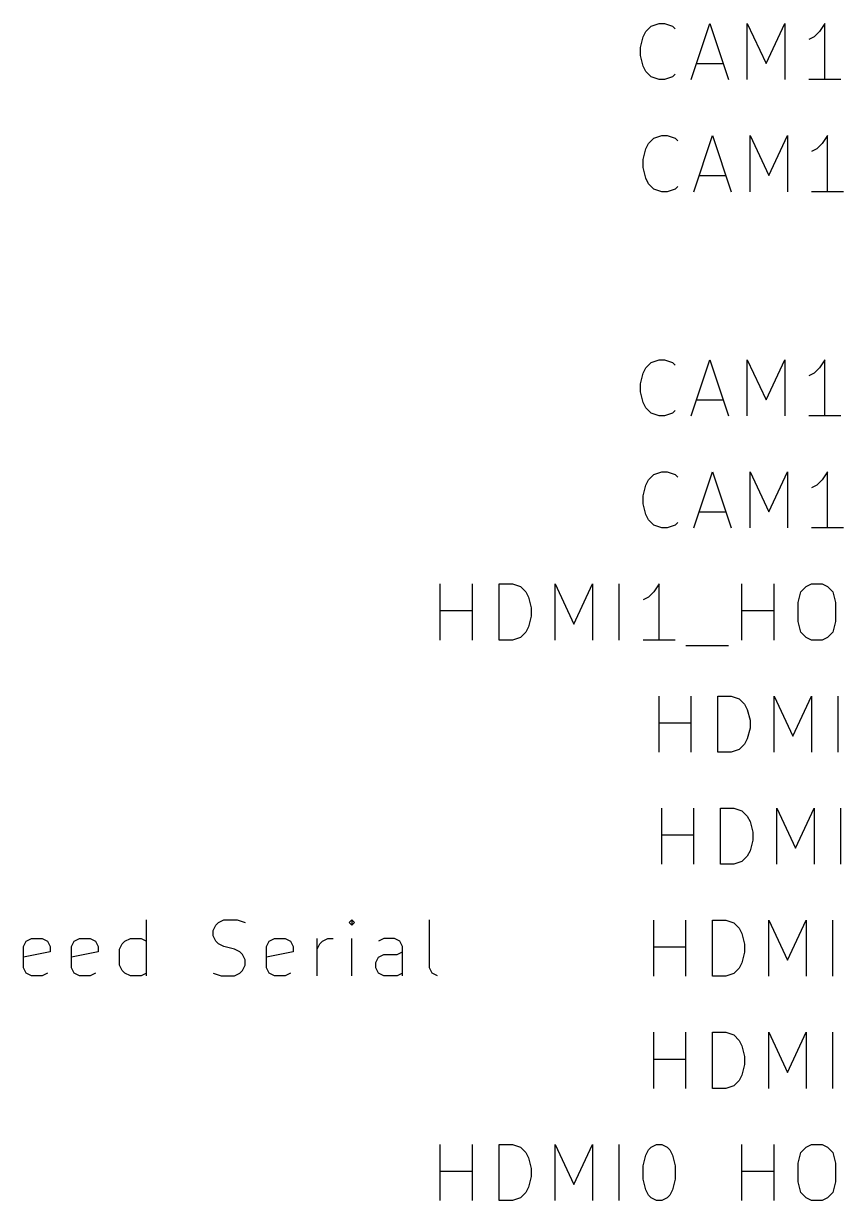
# Model space of a CAD drawing. Extents: x 0.4 to 11.3, y -7.9 to -0.4.
# Drawn here: x 4.715 to 5.447, y -4.173 to -3.123 of the extents above; entities that cross this region are included whole.
import ezdxf

# ---------------------------------------------------------------- set-up
doc = ezdxf.new("R2010")
doc.units = 0
doc.header["$MEASUREMENT"] = 0
doc.layers.add('CYAN2', color=4, linetype='CONTINUOUS')
doc.layers.add('RED2', color=1, linetype='CONTINUOUS')

msp = doc.modelspace()

# ---------------------------------------------------------------- linework, layer by layer
at = {"layer": 'CYAN2', "linetype": 'CONTINUOUS'}
for p, q in [((5.27048, -3.13028), (5.27524, -3.12551)), ((5.27524, -3.12551), (5.28238, -3.12313)), ((5.28238, -3.12313), (5.28714, -3.12313)), ((5.28714, -3.12313), (5.29429, -3.12551)), ((5.29429, -3.12551), (5.29667, -3.12789)), ((5.31095, -3.17313), (5.32762, -3.12313)), ((5.32762, -3.12313), (5.34429, -3.17313)), ((5.36095, -3.17313), (5.36095, -3.12313)), ((5.36095, -3.12313), (5.37762, -3.15885)), ((5.37762, -3.15885), (5.39429, -3.12313)), ((5.39429, -3.12313), (5.39429, -3.17313)), ((5.43, -3.12313), (5.42524, -3.13028)), ((5.43, -3.17313), (5.43, -3.12313)), ((5.26572, -3.14456), (5.26809, -3.13504)), ((5.26809, -3.13504), (5.27048, -3.13028)), ((5.42048, -3.13504), (5.41572, -3.13742)), ((5.42524, -3.13028), (5.42048, -3.13504)), ((5.26572, -3.1517), (5.26572, -3.14456)), ((5.26809, -3.16122), (5.26572, -3.1517)), ((5.31572, -3.15885), (5.33952, -3.15885)), ((5.27048, -3.16599), (5.26809, -3.16122)), ((5.27524, -3.17075), (5.27048, -3.16599)), ((5.28238, -3.17313), (5.27524, -3.17075)), ((5.29429, -3.17075), (5.28714, -3.17313)), ((5.29667, -3.16837), (5.29429, -3.17075)), ((5.28714, -3.17313), (5.28238, -3.17313)), ((5.44429, -3.17313), (5.41572, -3.17313)), ((5.27762, -3.22551), (5.28476, -3.22313)), ((5.28476, -3.22313), (5.28952, -3.22313)), ((5.28952, -3.22313), (5.29667, -3.22551)), ((5.31333, -3.27313), (5.33, -3.22313)), ((5.33, -3.22313), (5.34667, -3.27313)), ((5.36333, -3.27313), (5.36333, -3.22313)), ((5.36333, -3.22313), (5.38, -3.25885)), ((5.38, -3.25885), (5.39667, -3.22313)), ((5.39667, -3.22313), (5.39667, -3.27313)), ((5.43238, -3.22313), (5.42762, -3.23028)), ((5.43238, -3.27313), (5.43238, -3.22313)), ((5.27048, -3.23504), (5.27286, -3.23028)), ((5.27286, -3.23028), (5.27762, -3.22551)), ((5.29667, -3.22551), (5.29905, -3.22789)), ((5.42762, -3.23028), (5.42286, -3.23504)), ((5.2681, -3.24456), (5.27048, -3.23504)), ((5.42286, -3.23504), (5.4181, -3.23742)), ((5.2681, -3.2517), (5.2681, -3.24456)), ((5.27048, -3.26122), (5.2681, -3.2517)), ((5.27286, -3.26599), (5.27048, -3.26122)), ((5.3181, -3.25885), (5.34191, -3.25885)), ((5.27762, -3.27075), (5.27286, -3.26599)), ((5.28476, -3.27313), (5.27762, -3.27075)), ((5.28952, -3.27313), (5.28476, -3.27313)), ((5.29667, -3.27075), (5.28952, -3.27313)), ((5.29905, -3.26837), (5.29667, -3.27075)), ((5.44667, -3.27313), (5.4181, -3.27313)), ((5.26809, -3.43504), (5.27048, -3.43028)), ((5.27048, -3.43028), (5.27524, -3.42551)), ((5.27524, -3.42551), (5.28238, -3.42313)), ((5.28238, -3.42313), (5.28714, -3.42313)), ((5.28714, -3.42313), (5.29429, -3.42551)), ((5.29429, -3.42551), (5.29667, -3.42789)), ((5.31095, -3.47313), (5.32762, -3.42313)), ((5.32762, -3.42313), (5.34429, -3.47313)), ((5.36095, -3.47313), (5.36095, -3.42313)), ((5.36095, -3.42313), (5.37762, -3.45885)), ((5.37762, -3.45885), (5.39429, -3.42313)), ((5.39429, -3.42313), (5.39429, -3.47313)), ((5.42524, -3.43028), (5.42048, -3.43504)), ((5.43, -3.42313), (5.42524, -3.43028)), ((5.43, -3.47313), (5.43, -3.42313)), ((5.26572, -3.44456), (5.26809, -3.43504)), ((5.42048, -3.43504), (5.41572, -3.43742)), ((5.26572, -3.4517), (5.26572, -3.44456)), ((5.26809, -3.46122), (5.26572, -3.4517)), ((5.27048, -3.46599), (5.26809, -3.46122)), ((5.31572, -3.45885), (5.33952, -3.45885)), ((5.27524, -3.47075), (5.27048, -3.46599)), ((5.28238, -3.47313), (5.27524, -3.47075)), ((5.28714, -3.47313), (5.28238, -3.47313)), ((5.29429, -3.47075), (5.28714, -3.47313)), ((5.29667, -3.46837), (5.29429, -3.47075)), ((5.44429, -3.47313), (5.41572, -3.47313)), ((5.27286, -3.53028), (5.27762, -3.52551)), ((5.27762, -3.52551), (5.28476, -3.52313)), ((5.28476, -3.52313), (5.28952, -3.52313)), ((5.28952, -3.52313), (5.29667, -3.52551)), ((5.29667, -3.52551), (5.29905, -3.52789)), ((5.31333, -3.57313), (5.33, -3.52313)), ((5.33, -3.52313), (5.34667, -3.57313)), ((5.36333, -3.57313), (5.36333, -3.52313)), ((5.36333, -3.52313), (5.38, -3.55885)), ((5.38, -3.55885), (5.39667, -3.52313)), ((5.39667, -3.52313), (5.39667, -3.57313)), ((5.43238, -3.52313), (5.42762, -3.53028)), ((5.43238, -3.57313), (5.43238, -3.52313)), ((5.2681, -3.54456), (5.27048, -3.53504)), ((5.27048, -3.53504), (5.27286, -3.53028)), ((5.42286, -3.53504), (5.4181, -3.53742)), ((5.42762, -3.53028), (5.42286, -3.53504)), ((5.2681, -3.5517), (5.2681, -3.54456)), ((5.27048, -3.56122), (5.2681, -3.5517)), ((5.3181, -3.55885), (5.34191, -3.55885)), ((5.27286, -3.56599), (5.27048, -3.56122)), ((5.27762, -3.57075), (5.27286, -3.56599)), ((5.29905, -3.56837), (5.29667, -3.57075)), ((5.28476, -3.57313), (5.27762, -3.57075)), ((5.28952, -3.57313), (5.28476, -3.57313)), ((5.29667, -3.57075), (5.28952, -3.57313)), ((5.44667, -3.57313), (5.4181, -3.57313)), ((5.08714, -3.67313), (5.08714, -3.62313)), ((5.11571, -3.67313), (5.11571, -3.62313)), ((5.13952, -3.67313), (5.13952, -3.62313)), ((5.13952, -3.62313), (5.15143, -3.62313)), ((5.15143, -3.62313), (5.15857, -3.62551)), ((5.15857, -3.62551), (5.16333, -3.63028)), ((5.16333, -3.63028), (5.16571, -3.63504)), ((5.18952, -3.67313), (5.18952, -3.62313)), ((5.18952, -3.62313), (5.20619, -3.65885)), ((5.20619, -3.65885), (5.22285, -3.62313)), ((5.22285, -3.62313), (5.22285, -3.67313)), ((5.24666, -3.67313), (5.24666, -3.62313)), ((5.27762, -3.63028), (5.27285, -3.63504)), ((5.28238, -3.62313), (5.27762, -3.63028)), ((5.28238, -3.67313), (5.28238, -3.62313)), ((5.35619, -3.67313), (5.35619, -3.62313)), ((5.38476, -3.67313), (5.38476, -3.62313)), ((5.40619, -3.6398), (5.40857, -3.63028)), ((5.40857, -3.63028), (5.41333, -3.62551)), ((5.41333, -3.62551), (5.41809, -3.62313)), ((5.41809, -3.62313), (5.42761, -3.62313)), ((5.42761, -3.62313), (5.43238, -3.62551)), ((5.43238, -3.62551), (5.43714, -3.63028)), ((5.43714, -3.63028), (5.43952, -3.6398)), ((5.16571, -3.63504), (5.16809, -3.64456)), ((5.27285, -3.63504), (5.26809, -3.63742)), ((5.40619, -3.65646), (5.40619, -3.6398)), ((5.43952, -3.6398), (5.43952, -3.65646)), ((5.08714, -3.64694), (5.11571, -3.64694)), ((5.16809, -3.6517), (5.16571, -3.66122)), ((5.16809, -3.64456), (5.16809, -3.6517)), ((5.35619, -3.64694), (5.38476, -3.64694)), ((5.16571, -3.66122), (5.16333, -3.66599)), ((5.40857, -3.66599), (5.40619, -3.65646)), ((5.43952, -3.65646), (5.43714, -3.66599)), ((5.15143, -3.67313), (5.13952, -3.67313)), ((5.15857, -3.67075), (5.15143, -3.67313)), ((5.16333, -3.66599), (5.15857, -3.67075)), ((5.29667, -3.67313), (5.26809, -3.67313)), ((5.41333, -3.67075), (5.40857, -3.66599)), ((5.41809, -3.67313), (5.41333, -3.67075)), ((5.42761, -3.67313), (5.41809, -3.67313)), ((5.43238, -3.67075), (5.42761, -3.67313)), ((5.43714, -3.66599), (5.43238, -3.67075)), ((5.30619, -3.67789), (5.34428, -3.67789)), ((5.28238, -3.77313), (5.28238, -3.72313)), ((5.31095, -3.77313), (5.31095, -3.72313)), ((5.33476, -3.77313), (5.33476, -3.72313)), ((5.33476, -3.72313), (5.34667, -3.72313)), ((5.34667, -3.72313), (5.35381, -3.72551)), ((5.35381, -3.72551), (5.35857, -3.73028)), ((5.38476, -3.77313), (5.38476, -3.72313)), ((5.38476, -3.72313), (5.40143, -3.75885)), ((5.40143, -3.75885), (5.41809, -3.72313)), ((5.41809, -3.72313), (5.41809, -3.77313)), ((5.4419, -3.77313), (5.4419, -3.72313)), ((5.35857, -3.73028), (5.36095, -3.73504)), ((5.36095, -3.73504), (5.36333, -3.74456)), ((5.28238, -3.74694), (5.31095, -3.74694)), ((5.36333, -3.74456), (5.36333, -3.7517)), ((5.36333, -3.7517), (5.36095, -3.76122)), ((5.35857, -3.76599), (5.35381, -3.77075)), ((5.36095, -3.76122), (5.35857, -3.76599)), ((5.34667, -3.77313), (5.33476, -3.77313)), ((5.35381, -3.77075), (5.34667, -3.77313)), ((5.28476, -3.87313), (5.28476, -3.82313)), ((5.31333, -3.87313), (5.31333, -3.82313)), ((5.33714, -3.87313), (5.33714, -3.82313)), ((5.33714, -3.82313), (5.34905, -3.82313)), ((5.34905, -3.82313), (5.35619, -3.82551)), ((5.35619, -3.82551), (5.36095, -3.83028)), ((5.36095, -3.83028), (5.36333, -3.83504)), ((5.38714, -3.87313), (5.38714, -3.82313)), ((5.38714, -3.82313), (5.40381, -3.85885)), ((5.40381, -3.85885), (5.42048, -3.82313)), ((5.42048, -3.82313), (5.42048, -3.87313)), ((5.44428, -3.87313), (5.44428, -3.82313)), ((5.36333, -3.83504), (5.36571, -3.84456)), ((5.28476, -3.84694), (5.31333, -3.84694)), ((5.36571, -3.8517), (5.36333, -3.86122)), ((5.36571, -3.84456), (5.36571, -3.8517)), ((5.36333, -3.86122), (5.36095, -3.86599)), ((5.34905, -3.87313), (5.33714, -3.87313)), ((5.35619, -3.87075), (5.34905, -3.87313)), ((5.36095, -3.86599), (5.35619, -3.87075)), ((5.27762, -3.97313), (5.27762, -3.92313)), ((5.30619, -3.97313), (5.30619, -3.92313)), ((5.33, -3.97313), (5.33, -3.92313)), ((5.33, -3.92313), (5.34191, -3.92313)), ((5.34191, -3.92313), (5.34905, -3.92551)), ((5.34905, -3.92551), (5.35381, -3.93028)), ((5.38, -3.97313), (5.38, -3.92313)), ((5.38, -3.92313), (5.39667, -3.95885)), ((5.39667, -3.95885), (5.41333, -3.92313)), ((5.41333, -3.92313), (5.41333, -3.97313)), ((5.43714, -3.97313), (5.43714, -3.92313)), ((5.35381, -3.93028), (5.35619, -3.93504)), ((5.35619, -3.93504), (5.35857, -3.94456)), ((5.27762, -3.94694), (5.30619, -3.94694)), ((5.35857, -3.94456), (5.35857, -3.9517)), ((5.35857, -3.9517), (5.35619, -3.96122)), ((5.35381, -3.96599), (5.34905, -3.97075)), ((5.35619, -3.96122), (5.35381, -3.96599)), ((5.34191, -3.97313), (5.33, -3.97313)), ((5.34905, -3.97075), (5.34191, -3.97313)), ((5.27762, -4.07313), (5.27762, -4.02313)), ((5.30619, -4.07313), (5.30619, -4.02313)), ((5.33, -4.07313), (5.33, -4.02313)), ((5.33, -4.02313), (5.34191, -4.02313)), ((5.34191, -4.02313), (5.34905, -4.02551)), ((5.34905, -4.02551), (5.35381, -4.03028)), ((5.35381, -4.03028), (5.35619, -4.03504)), ((5.38, -4.07313), (5.38, -4.02313)), ((5.38, -4.02313), (5.39667, -4.05885)), ((5.39667, -4.05885), (5.41333, -4.02313)), ((5.41333, -4.02313), (5.41333, -4.07313)), ((5.43714, -4.07313), (5.43714, -4.02313)), ((5.35619, -4.03504), (5.35857, -4.04456)), ((5.27762, -4.04694), (5.30619, -4.04694)), ((5.35857, -4.0517), (5.35619, -4.06122)), ((5.35857, -4.04456), (5.35857, -4.0517)), ((5.35619, -4.06122), (5.35381, -4.06599)), ((5.34191, -4.07313), (5.33, -4.07313)), ((5.34905, -4.07075), (5.34191, -4.07313)), ((5.35381, -4.06599), (5.34905, -4.07075)), ((5.08714, -4.17313), (5.08714, -4.12313)), ((5.11571, -4.17313), (5.11571, -4.12313)), ((5.13952, -4.17313), (5.13952, -4.12313)), ((5.13952, -4.12313), (5.15143, -4.12313)), ((5.15143, -4.12313), (5.15857, -4.12551)), ((5.15857, -4.12551), (5.16333, -4.13028)), ((5.18952, -4.17313), (5.18952, -4.12313)), ((5.18952, -4.12313), (5.20619, -4.15885)), ((5.20619, -4.15885), (5.22285, -4.12313)), ((5.22285, -4.12313), (5.22285, -4.17313)), ((5.24666, -4.17313), (5.24666, -4.12313)), ((5.27285, -4.12789), (5.27524, -4.12551)), ((5.27524, -4.12551), (5.28, -4.12313)), ((5.28, -4.12313), (5.28476, -4.12313)), ((5.28476, -4.12313), (5.28952, -4.12551)), ((5.28952, -4.12551), (5.2919, -4.12789)), ((5.35619, -4.17313), (5.35619, -4.12313)), ((5.38476, -4.17313), (5.38476, -4.12313)), ((5.40857, -4.13028), (5.41333, -4.12551)), ((5.41333, -4.12551), (5.41809, -4.12313)), ((5.41809, -4.12313), (5.42761, -4.12313)), ((5.42761, -4.12313), (5.43238, -4.12551)), ((5.43238, -4.12551), (5.43714, -4.13028)), ((5.16333, -4.13028), (5.16571, -4.13504)), ((5.16571, -4.13504), (5.16809, -4.14456)), ((5.26809, -4.14218), (5.27047, -4.13265)), ((5.27047, -4.13265), (5.27285, -4.12789)), ((5.2919, -4.12789), (5.29428, -4.13265)), ((5.29428, -4.13265), (5.29667, -4.14218)), ((5.40619, -4.1398), (5.40857, -4.13028)), ((5.43714, -4.13028), (5.43952, -4.1398)), ((5.08714, -4.14694), (5.11571, -4.14694)), ((5.16809, -4.14456), (5.16809, -4.1517)), ((5.26809, -4.15408), (5.26809, -4.14218)), ((5.29667, -4.14218), (5.29667, -4.15408)), ((5.35619, -4.14694), (5.38476, -4.14694)), ((5.40619, -4.15646), (5.40619, -4.1398)), ((5.43952, -4.1398), (5.43952, -4.15646)), ((5.16809, -4.1517), (5.16571, -4.16122)), ((5.27047, -4.16361), (5.26809, -4.15408)), ((5.29667, -4.15408), (5.29428, -4.16361)), ((5.40857, -4.16599), (5.40619, -4.15646)), ((5.43952, -4.15646), (5.43714, -4.16599)), ((5.16333, -4.16599), (5.15857, -4.17075)), ((5.16571, -4.16122), (5.16333, -4.16599)), ((5.27285, -4.16837), (5.27047, -4.16361)), ((5.27524, -4.17075), (5.27285, -4.16837)), ((5.2919, -4.16837), (5.28952, -4.17075)), ((5.29428, -4.16361), (5.2919, -4.16837)), ((5.41333, -4.17075), (5.40857, -4.16599)), ((5.43714, -4.16599), (5.43238, -4.17075)), ((5.15143, -4.17313), (5.13952, -4.17313)), ((5.15857, -4.17075), (5.15143, -4.17313)), ((5.28, -4.17313), (5.27524, -4.17075)), ((5.28476, -4.17313), (5.28, -4.17313)), ((5.28952, -4.17075), (5.28476, -4.17313)), ((5.41809, -4.17313), (5.41333, -4.17075)), ((5.42761, -4.17313), (5.41809, -4.17313)), ((5.43238, -4.17075), (5.42761, -4.17313))]:
    msp.add_line(p, q, dxfattribs=at)
at = {"layer": 'RED2', "linetype": 'CONTINUOUS'}
for p, q in [((4.825, -3.9728), (4.825, -3.9228)), ((4.8869, -3.92757), (4.88928, -3.92519)), ((4.88928, -3.92519), (4.89405, -3.9228)), ((4.89405, -3.9228), (4.90595, -3.9228)), ((4.90595, -3.9228), (4.91309, -3.92519)), ((5.00833, -3.9228), (5.00595, -3.92519)), ((5.00595, -3.92519), (5.00833, -3.92757)), ((5.01071, -3.92519), (5.00833, -3.9228)), ((5.00833, -3.9228), (5.00833, -3.92757)), ((5.00833, -3.92757), (5.01071, -3.92519)), ((5.07738, -3.96566), (5.07738, -3.9228)), ((4.88452, -3.93233), (4.8869, -3.92757)), ((4.88452, -3.93709), (4.88452, -3.93233)), ((4.8869, -3.94185), (4.88452, -3.93709)), ((4.71548, -3.94661), (4.71785, -3.94185)), ((4.71548, -3.96566), (4.71548, -3.94661)), ((4.71785, -3.94185), (4.72262, -3.93947)), ((4.72262, -3.93947), (4.73214, -3.93947)), ((4.73214, -3.93947), (4.7369, -3.94185)), ((4.7369, -3.94185), (4.73928, -3.94661)), ((4.73928, -3.94661), (4.73928, -3.95137)), ((4.75833, -3.94661), (4.76071, -3.94185)), ((4.75833, -3.96566), (4.75833, -3.94661)), ((4.76071, -3.94185), (4.76548, -3.93947)), ((4.76548, -3.93947), (4.775, -3.93947)), ((4.775, -3.93947), (4.77976, -3.94185)), ((4.77976, -3.94185), (4.78214, -3.94661)), ((4.78214, -3.94661), (4.78214, -3.95137)), ((4.80119, -3.949), (4.80357, -3.94423)), ((4.80357, -3.94423), (4.80595, -3.94185)), ((4.80595, -3.94185), (4.81072, -3.93947)), ((4.81072, -3.93947), (4.82024, -3.93947)), ((4.82024, -3.93947), (4.825, -3.94185)), ((4.88928, -3.94423), (4.8869, -3.94185)), ((4.89405, -3.94661), (4.88928, -3.94423)), ((4.90357, -3.949), (4.89405, -3.94661)), ((4.93214, -3.94661), (4.93452, -3.94185)), ((4.93214, -3.96566), (4.93214, -3.94661)), ((4.93452, -3.94185), (4.93928, -3.93947)), ((4.93928, -3.93947), (4.94881, -3.93947)), ((4.94881, -3.93947), (4.95357, -3.94185)), ((4.95357, -3.94185), (4.95595, -3.94661)), ((4.95595, -3.94661), (4.95595, -3.95137)), ((4.97738, -3.9728), (4.97738, -3.93947)), ((4.97738, -3.949), (4.97976, -3.94423)), ((4.97976, -3.94423), (4.98214, -3.94185)), ((4.98214, -3.94185), (4.9869, -3.93947)), ((4.9869, -3.93947), (4.99167, -3.93947)), ((5.00833, -3.9728), (5.00833, -3.93947)), ((5.03691, -3.93947), (5.03214, -3.94185)), ((5.04643, -3.93947), (5.03691, -3.93947)), ((5.05119, -3.94185), (5.04643, -3.93947)), ((5.05357, -3.94661), (5.05119, -3.94185)), ((5.05357, -3.9728), (5.05357, -3.94661)), ((4.73928, -3.95137), (4.71548, -3.95614)), ((4.78214, -3.95137), (4.75833, -3.95614)), ((4.80119, -3.96328), (4.80119, -3.949)), ((4.90833, -3.95137), (4.90357, -3.949)), ((4.91071, -3.95376), (4.90833, -3.95137)), ((4.91309, -3.95852), (4.91071, -3.95376)), ((4.95595, -3.95137), (4.93214, -3.95614)), ((5.02976, -3.9609), (5.03214, -3.95614)), ((5.03214, -3.95614), (5.03691, -3.95376)), ((5.03691, -3.95376), (5.04881, -3.95376)), ((5.04881, -3.95376), (5.05357, -3.95137)), ((4.71785, -3.97043), (4.71548, -3.96566)), ((4.76071, -3.97043), (4.75833, -3.96566)), ((4.80357, -3.96804), (4.80119, -3.96328)), ((4.80595, -3.97043), (4.80357, -3.96804)), ((4.90833, -3.97043), (4.91071, -3.96804)), ((4.91071, -3.96804), (4.91309, -3.96328)), ((4.91309, -3.96328), (4.91309, -3.95852)), ((4.93452, -3.97043), (4.93214, -3.96566)), ((5.02976, -3.96566), (5.02976, -3.9609)), ((5.03214, -3.97043), (5.02976, -3.96566)), ((5.07976, -3.97043), (5.07738, -3.96566)), ((4.72262, -3.9728), (4.71785, -3.97043)), ((4.73214, -3.9728), (4.72262, -3.9728)), ((4.7369, -3.97043), (4.73214, -3.9728)), ((4.76548, -3.9728), (4.76071, -3.97043)), ((4.775, -3.9728), (4.76548, -3.9728)), ((4.77976, -3.97043), (4.775, -3.9728)), ((4.81072, -3.9728), (4.80595, -3.97043)), ((4.82024, -3.9728), (4.81072, -3.9728)), ((4.825, -3.97043), (4.82024, -3.9728)), ((4.88452, -3.97043), (4.89167, -3.9728)), ((4.89167, -3.9728), (4.90357, -3.9728)), ((4.90357, -3.9728), (4.90833, -3.97043)), ((4.93928, -3.9728), (4.93452, -3.97043)), ((4.94881, -3.9728), (4.93928, -3.9728)), ((4.95357, -3.97043), (4.94881, -3.9728)), ((5.03691, -3.9728), (5.03214, -3.97043)), ((5.04881, -3.9728), (5.03691, -3.9728)), ((5.05357, -3.97043), (5.04881, -3.9728)), ((5.08452, -3.9728), (5.07976, -3.97043))]:
    msp.add_line(p, q, dxfattribs=at)

doc.saveas('drawing.dxf')
